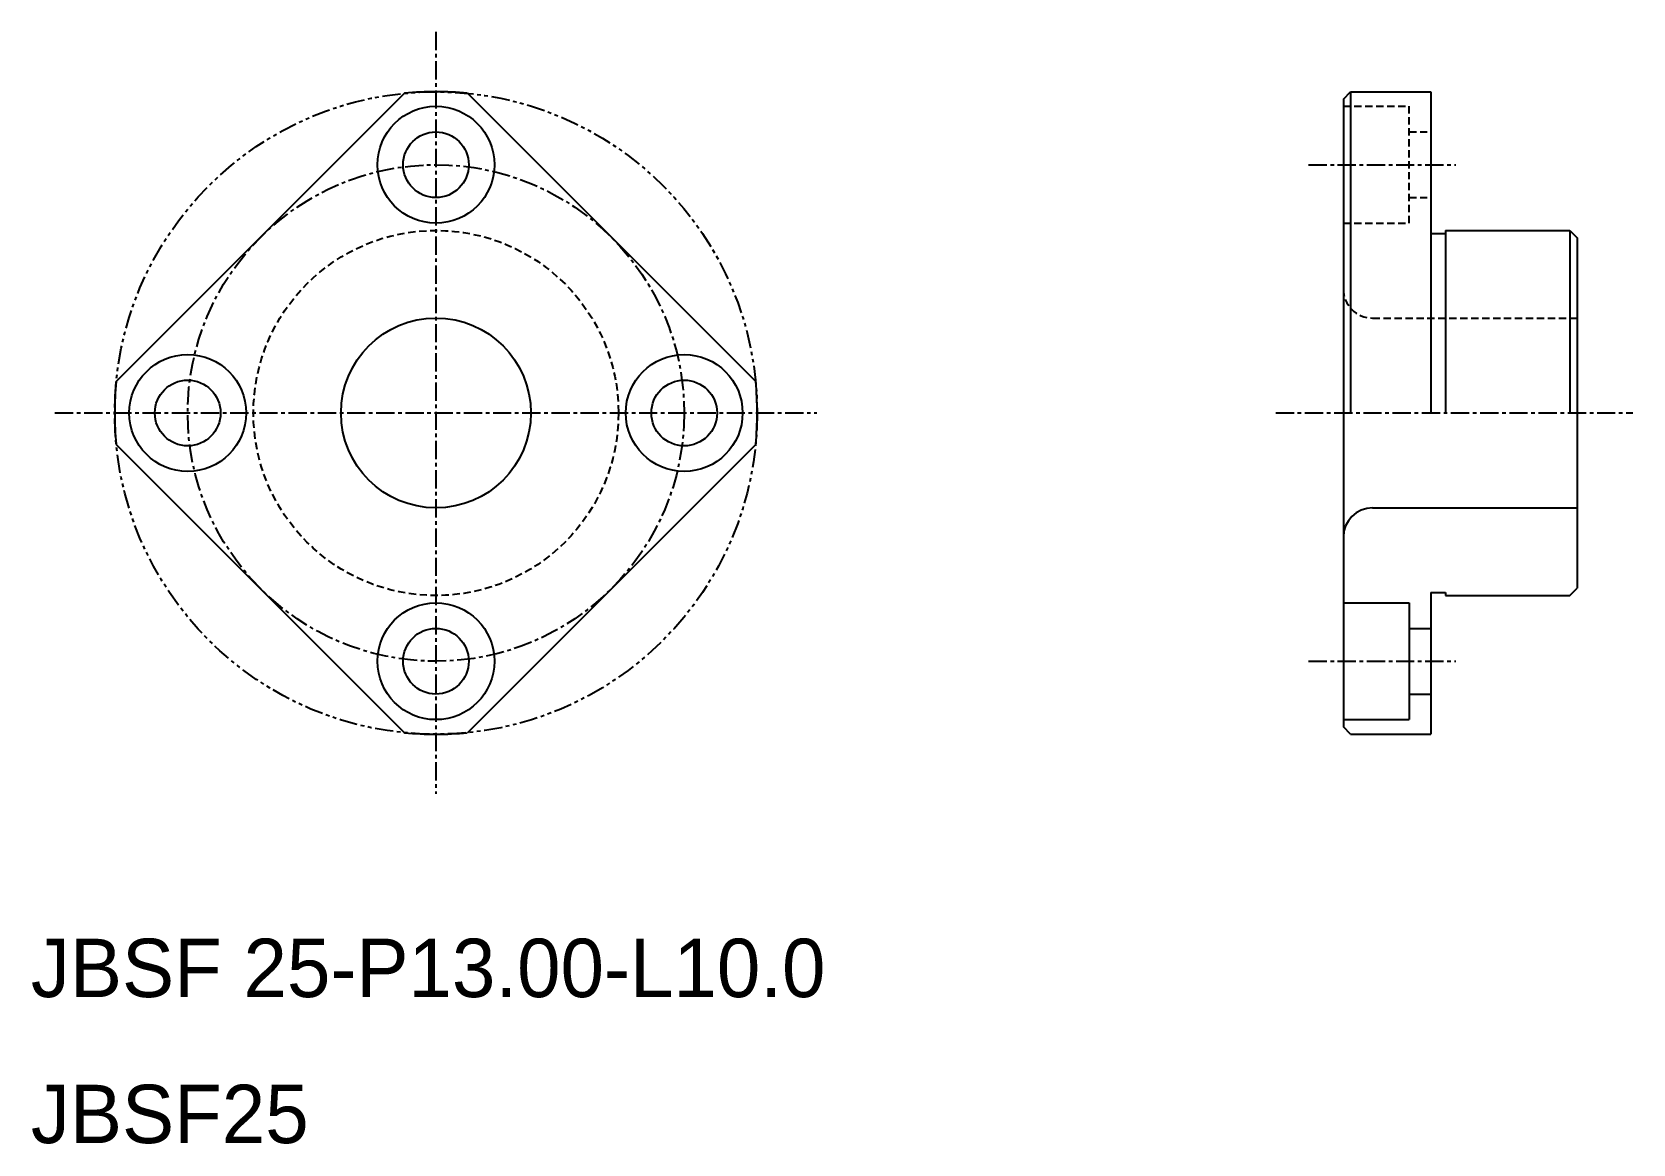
# Model space of a CAD drawing. Extents: x 24 to 134, y 10 to 86.
import ezdxf

# ---------------------------------------------------------------- set-up
doc = ezdxf.new("R2010")
doc.units = 0
for name, pattern in [('CENTER', [2, 1.25, -0.25, 0.25, -0.25]), ('DASHED', [0.75, 0.5, -0.25]), ('PHANTOM', [2.5, 1.25, -0.25, 0.25, -0.25, 0.25, -0.25])]:
    doc.linetypes.add(name, pattern=pattern)
doc.layers.get('0').update_dxf_attribs({"linetype": 'CONTINUOUS'})
doc.layers.add('CENTER', color=1, linetype='CENTER')

msp = doc.modelspace()

# ---------------------------------------------------------------- linework, layer by layer
at = {"color": 7, "linetype": 'CONTINUOUS'}
for p, q in [((30.1, 62.15), (49.85, 81.9)), ((54.15, 81.9), (73.9, 62.15)), ((114.14, 81.5), (114.64, 82)), ((114.14, 81.5), (114.14, 38.5)), ((114.64, 82), (114.64, 60)), ((114.64, 82), (120.14, 82)), ((116.01, 82), (116.01, 82)), ((117.39, 82), (117.39, 82)), ((120.14, 82), (120.14, 60)), ((121.14, 72.5), (121.14, 60)), ((121.14, 72.5), (129.64, 72.5)), ((129.64, 72.5), (129.64, 60)), ((129.64, 72.5), (130.14, 72)), ((120.14, 72.3), (121.14, 72.3)), ((130.14, 72), (130.14, 48)), ((49.85, 38.1), (30.1, 57.85)), ((73.9, 57.85), (54.15, 38.1)), ((116.14, 53.5), (130.14, 53.5)), ((120.14, 47.7), (120.14, 38)), ((120.14, 47.7), (121.14, 47.7)), ((121.14, 47.7), (121.14, 47.5)), ((121.14, 47.5), (129.64, 47.5)), ((129.64, 47.5), (130.14, 48)), ((114.14, 47), (118.64, 47)), ((118.64, 47), (118.64, 39)), ((118.64, 45.25), (120.14, 45.25)), ((118.64, 40.75), (120.14, 40.75)), ((114.14, 39), (118.64, 39)), ((114.64, 38), (114.14, 38.5)), ((114.64, 38), (120.14, 38))]:
    msp.add_line(p, q, dxfattribs=at)
at = {"color": 3, "linetype": 'DASHED'}
for p, q in [((114.14, 81), (118.64, 81)), ((118.64, 73), (118.64, 81)), ((118.64, 79.25), (120.14, 79.25)), ((118.64, 74.75), (120.14, 74.75)), ((114.14, 73), (118.64, 73)), ((116.14, 66.5), (130.14, 66.5))]:
    msp.add_line(p, q, dxfattribs=at)
at = {"color": 3, "linetype": 'PHANTOM'}
msp.add_circle((52, 60), 22, dxfattribs=at)
at = {"color": 7, "linetype": 'CONTINUOUS'}
for centre, radius in [((52, 77), 4), ((52, 60), 6.5), ((35, 60), 4), ((69, 60), 4), ((52, 43), 4)]:
    msp.add_circle(centre, radius, dxfattribs=at)
at = {"color": 3, "linetype": 'CONTINUOUS'}
for centre in [(52, 77), (35, 60), (69, 60), (52, 43)]:
    msp.add_circle(centre, 2.25, dxfattribs=at)
at = {"color": 3, "linetype": 'DASHED'}
msp.add_circle((52, 60), 12.5, dxfattribs=at)
at = {"color": 7, "linetype": 'CONTINUOUS'}
for centre, radius, start, end in [((52, 60), 22, 84.4006, 95.5994), ((52, 60), 22, 174.4006, 185.5994), ((52, 60), 22, 354.4006, 5.5994), ((116.14, 51.5), 2, 90, 180), ((52, 60), 22, 264.4006, 275.5994)]:
    msp.add_arc(centre, radius, start, end, dxfattribs=at)
at = {"color": 3, "linetype": 'DASHED'}
msp.add_arc((116.14, 68.5), 2, 180, 270, dxfattribs=at)
at = {"layer": 'CENTER', "color": 1, "linetype": 'CENTER'}
for p, q in [((52, 86.09), (52, 33.91)), ((111.75, 77), (121.85, 77)), ((25.91, 60), (78.09, 60)), ((109.51, 60), (133.97, 60)), ((111.75, 43), (121.85, 43))]:
    msp.add_line(p, q, dxfattribs=at)
msp.add_circle((52, 60), 17, dxfattribs=at)

# ---------------------------------------------------------------- texts
at = {"color": 7, "linetype": 'CONTINUOUS'}
for s, p in [('JBSF 25-P13.00-L10.0', (24.26, 20)), ('JBSF25', (24.26, 10))]:
    msp.add_text(s, height=4, dxfattribs=at).set_placement(p)

doc.saveas('drawing.dxf')
